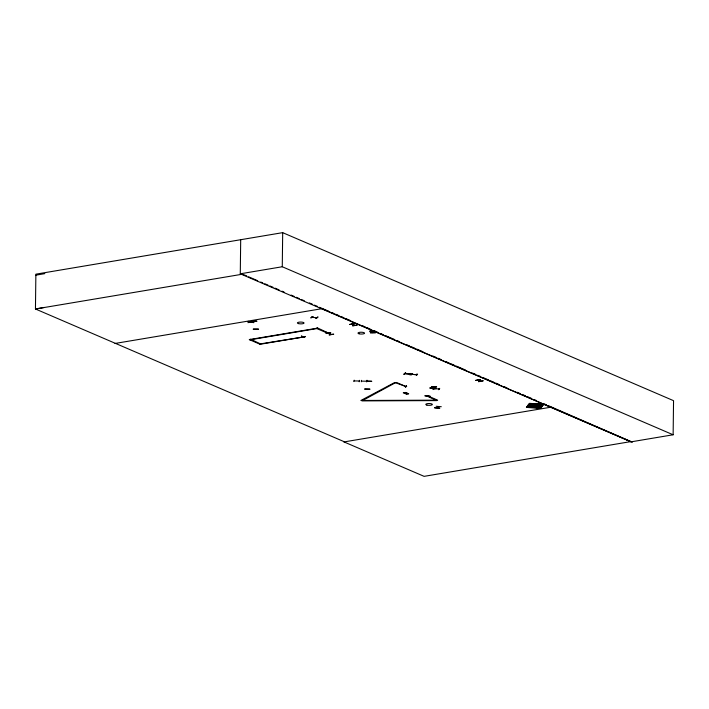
<?xml version="1.0" encoding="UTF-8"?>
<svg xmlns="http://www.w3.org/2000/svg" width="709" height="709" viewBox="0 0 709 709"><rect width="100%" height="100%" fill="white"/><g stroke="black" fill="none" stroke-linecap="round" stroke-linejoin="round"><path stroke-width="1.06" d="M344.078 441.946L344.556 441.867L35.45 308.991L35.875 274.17L282.687 232.649L673.55 400.674L673.133 434.777L631.152 441.831L240.28 273.807L240.697 239.704M673.133 434.777L282.271 266.752L282.687 232.649M312.057 317.224L312.483 316.772M316.861 328.586L326.574 332.76L327.443 332.61L317.171 327.771M317.88 316.905L315.859 318.509L317.924 317.145M328.648 332.734L328.559 333.212L331.422 334.453M328.861 333.327L328.675 332.884M328.843 332.822L328.666 333.363M326.193 333.54L330.695 332.574M367.005 380.246L366.721 381.912M372.349 330.713L372.579 331.369L372.526 330.713M372.597 331.351L372.633 330.846M405.637 372.961L403.864 374.325L405.637 372.677M406.505 385.793L405.388 387.211L406.505 385.802M416.396 374.175L416.857 374.769L411.849 374.325M416.777 374.769L416.795 374.281M425.037 395.649L430.221 396.269L424.975 395.968M434.493 387.903C429.84 393.194 438.233 383.808 433.553 389.144M631.152 441.831L322.046 308.672L114.982 343.466M364.71 389.09L370.036 389.179L364.727 389.011M251.668 321.221L256.995 321.204L251.668 321.186M369.779 331.2L375.07 331.085L369.761 331.147M430.239 388.16C446.404 388.931 421.952 387.717 432.384 387.938M434.617 407.861L439.828 408.162L434.688 407.719M541.667 406.966L527.585 405.965L541.853 406.727M528.019 405.353L542.288 406.115L528.178 404.963M528.489 404.786L542.757 405.548L528.604 404.653M528.905 404.201L543.085 405.069M529.029 404.068L543.138 404.901L529.091 403.979M541.18 407.542L527.159 406.275M542.101 406.354L528.063 405.096M529.534 403.341L543.608 404.334L529.393 403.643M353.818 381.548L354.172 380.166M359.162 381.77L359.481 380.316M361.333 381.761L361.404 380.343M475.721 380.352L480.099 379.616M354.128 323.756L349.537 324.492L353.986 323.747M526.716 407.117L540.976 407.861L526.752 406.851M526.902 406.886L540.825 407.861M540.497 408.464L526.388 407.383M541.844 406.753L527.771 405.743M301.476 336.048L304.152 337.387M372.296 331.245L372.828 332.654M310.905 317.827L312.891 316.533M405.583 372.916L404.103 374.299M412.47 373.537L410.768 374.91M248.061 322.763L248.327 321.319M406.328 386.502L406.727 386.529M431.426 386.609L436.682 386.954L431.48 386.556M433.775 386.963L432.809 388.257M434.13 386.866L432.986 388.266M436.053 388.727L430.85 388.364L439.093 389.002M438.57 389.037L439.075 389.073M438.676 389.728L439.731 388.346M441.29 406.727L436.15 406.284M410.812 373.404L409.545 374.822M411.796 374.308L416.803 374.707M416.422 375.451L417.619 374.051M351.85 324.199L354.651 325.431M477.937 380.095L480.906 381.282L480.445 381.22M437.435 407.985L438.419 406.744M302.894 336.713L303.319 336.633M326.282 332.787L326.752 332.787M404.919 373.634L410.015 374.086L404.99 373.634M303.417 336.704L303 336.766M312.066 316.728L311.995 317.295L316.905 317.818M35.867 275.172L44.809 273.63M44.401 307.449L35.45 308.991L242.513 274.188M240.28 273.807L282.271 266.752M249.843 339.416L250.711 339.274L260.416 343.874M316.87 328.152L317.729 328.435L249.843 339.85M317.162 328.196L249.276 339.602L260.141 344.273L305.402 336.669L259.547 344.025M352.763 325.839L357.221 325.121L352.63 325.75M551.132 407.152L344.016 441.929L424.097 476.351L631.152 441.547M301.502 336.119L304.161 337.378M326.069 333.496L330.686 332.858M328.462 333.327L325.396 332.069M329.144 334.834L333.735 334.169L329.268 334.914M480.241 379.607L475.748 380.405M253.645 322.063L248.38 322.081L253.645 322.134M248.939 322.081L253.184 322.063M370.328 332.716L375.646 332.689L370.355 332.778M352.001 324.173L354.881 325.396M331.227 334.497L325.564 332.042M253.281 329.109L258.608 329.162L253.29 329.189M253.946 321.372L253.716 322.755M434.413 388.754L434.041 388.727M359.277 380.999L354.119 380.928M366.792 381.212L361.528 381.132M529.419 403.483L543.652 404.387M528.648 404.484L542.722 405.495L528.533 404.529M541.384 407.294L527.239 406.39L541.224 407.285M412.514 373.59L411.034 374.972M312.961 316.577L310.941 317.907M372.553 331.227L373.031 332.512M243.524 274.622L246.723 275.907M248.584 276.802L257.704 280.72M260.744 282.031L262.764 282.9M264.794 283.768L267.949 285.053M269.854 285.949L273 287.234M274.924 288.12L279.071 289.848M282.014 291.169L284.043 292.046M291.133 295.086L294.164 296.397M296.194 297.266L299.278 298.569M301.254 299.446L304.294 300.749M309.363 302.929L312.421 304.232M314.424 305.1L317.472 306.412M319.493 307.281L328.613 311.207M331.652 312.509L333.682 313.378M335.703 314.255L338.751 315.558M340.772 316.436L343.812 317.738M345.841 318.607L349.9 320.353M362.06 325.582L365.1 326.893M367.129 327.762L370.169 329.065M375.238 331.245L378.278 332.556M380.308 333.425L383.347 334.737M385.377 335.605L394.496 339.531M397.545 340.834L399.566 341.703M406.665 344.76L409.705 346.063M411.734 346.931L414.774 348.243M416.803 349.112L422.883 351.726M433.022 356.086L436.062 357.389M438.091 358.267L441.131 359.569M446.2 361.75L449.24 363.061M451.27 363.93L454.309 365.241M456.339 366.11L465.459 370.027M472.557 373.085L475.597 374.387M477.627 375.256L480.667 376.568M482.687 377.436L488.776 380.051M490.796 380.928L493.845 382.231M495.866 383.099L498.906 384.411M503.975 386.591L507.024 387.894M517.153 392.254L520.193 393.566M522.223 394.434L525.263 395.737M527.292 396.615L531.351 398.352M534.391 399.663L536.412 400.532M543.511 403.581L546.55 404.892M548.58 405.761L632.393 442.186M483.104 380.919L478.566 381.672L483.095 380.698M366.482 381.141L371.791 381.3L366.473 381.194M405.628 392.449L403.27 392.839L404.821 392.946L404.484 393.362L406.824 392.963L405.3 392.857L405.628 392.449M407.515 393.265L405.158 393.655L406.709 393.761L406.372 394.177L408.712 393.779L407.188 393.672L407.515 393.265M394.736 382.479L360.881 400.47L437.666 400.16L427.961 395.994L427.093 396.136L436.859 400.594L361.918 400.895L395.657 382.621L396.526 382.479L406.23 386.653L394.736 382.479M298.533 323.623A3.315 0.904 0.7 0 0 303.984 323.198A3.315 0.904 0.7 0 0 299.703 322.099A3.315 0.904 0.7 0 0 298.533 323.623M359.055 333.788A3.315 0.913 0.7 0 0 364.515 333.363A3.315 0.913 0.7 0 0 360.225 332.264A3.315 0.913 0.7 0 0 359.055 333.788M426.862 405.078A3.315 0.913 0.7 0 0 432.322 404.653A3.315 0.913 0.7 0 0 428.041 403.554A3.315 0.913 0.7 0 0 426.862 405.078"/></g></svg>
